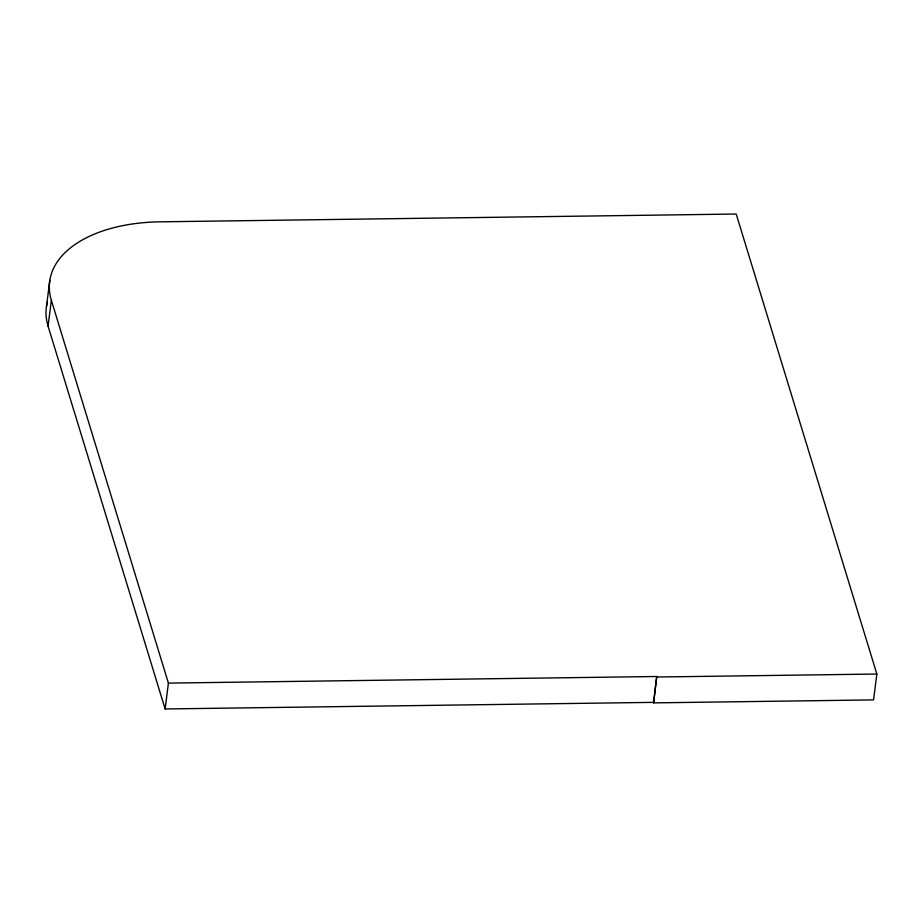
<?xml version="1.0" encoding="UTF-8"?>
<svg xmlns="http://www.w3.org/2000/svg" width="923" height="923" viewBox="0 0 923 923"><rect width="100%" height="100%" fill="white"/><g stroke="black" fill="none" stroke-linecap="round" stroke-linejoin="round"><path stroke-width="1.38" d="M46.508 306.24L49.796 280.373M653.438 702.368L165.125 708.968L48.077 326.142L51.365 300.287A134.781 75.386 7.2 0 1 159.91 221.832L736.208 214.032L876.85 674.032L873.562 699.899L653.599 702.876L656.726 676.501L168.413 683.112L51.365 300.287M165.125 708.968L168.413 683.112M653.599 702.876L656.726 676.501M656.888 677.009L876.85 674.032M48.077 326.142A134.781 75.386 7.2 0 1 47.361 302.086"/></g></svg>
